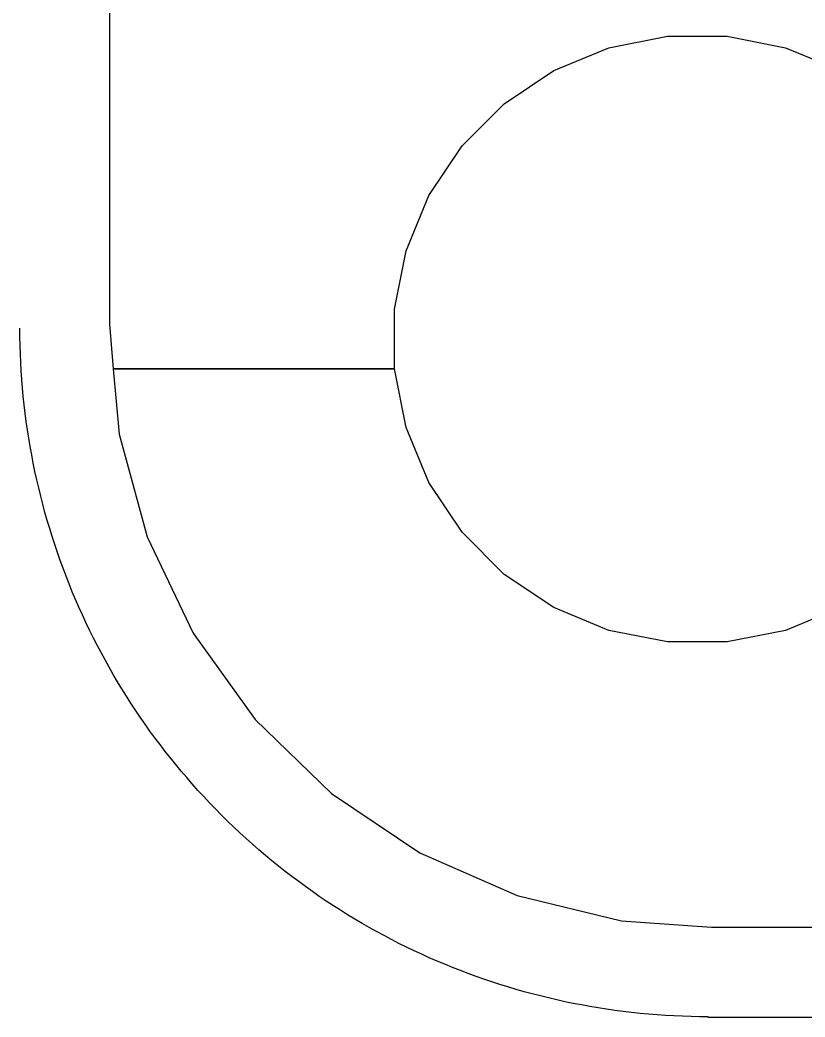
# Model space of a CAD drawing. Extents: x 169 to 33241, y 66 to 35500.
# Drawn here: x 1745 to 4027, y 66 to 2963 of the extents above; entities that cross this region are included whole.
import ezdxf

# ---------------------------------------------------------------- set-up
doc = ezdxf.new("R2010")
doc.units = 0

msp = doc.modelspace()

# ---------------------------------------------------------------- linework, layer by layer
at = {"layer": 'Layer 1'}
for p, q in [((2004.78, 5165.35), (2004.78, 2078.5)), ((2004.78, 5165.35), (2004.78, 2078.5)), ((3456.78, 2881.54), (3626.78, 2915.35)), ((3456.78, 2881.54), (3626.78, 2915.35)), ((3626.78, 2915.35), (3800.11, 2915.35)), ((3626.78, 2915.35), (3800.11, 2915.35)), ((3800.11, 2915.35), (3970.11, 2881.54)), ((3800.11, 2915.35), (3970.11, 2881.54)), ((3296.64, 2815.21), (3456.78, 2881.54)), ((3296.64, 2815.21), (3456.78, 2881.54)), ((3970.11, 2881.54), (4083.32, 2834.65)), ((3970.11, 2881.54), (4083.32, 2834.65)), ((3152.53, 2718.91), (3296.64, 2815.21)), ((3152.53, 2718.91), (3296.64, 2815.21)), ((3029.96, 2596.35), (3152.53, 2718.91)), ((3029.96, 2596.35), (3152.53, 2718.91)), ((2933.67, 2452.23), (3029.96, 2596.35)), ((2933.67, 2452.23), (3029.96, 2596.35)), ((2867.34, 2292.1), (2933.67, 2452.23)), ((2867.34, 2292.1), (2933.67, 2452.23)), ((2833.52, 2122.1), (2867.34, 2292.1)), ((2833.52, 2122.1), (2867.34, 2292.1)), ((2833.52, 1948.77), (2833.52, 2122.1)), ((2833.52, 1948.77), (2833.52, 2122.1)), ((1745.094143, 2042.082286), (1744.94, 2066.93)), ((2004.78, 2078.5), (2016.36, 1948.77)), ((2004.78, 2078.5), (2016.36, 1948.77)), ((1745.555889, 2017.268956), (1745.094143, 2042.082286)), ((1746.324175, 1992.492574), (1745.555889, 2017.268956)), ((1747.397941, 1967.7557), (1746.324175, 1992.492574)), ((1748.776126, 1943.060895), (1747.397941, 1967.7557)), ((1750.457668, 1918.410721), (1748.776126, 1943.060895)), ((2016.36, 1948.77), (2833.52, 1948.77)), ((2833.52, 1948.77), (2016.36, 1948.77)), ((2016.36, 1948.77), (2033.3, 1758.96)), ((2016.36, 1948.77), (2833.52, 1948.77)), ((2833.52, 1948.77), (2016.36, 1948.77)), ((2016.36, 1948.77), (2033.3, 1758.96)), ((2867.34, 1778.77), (2833.52, 1948.77)), ((2867.34, 1778.77), (2833.52, 1948.77)), ((1752.441508, 1893.807739), (1750.457668, 1918.410721)), ((1754.726584, 1869.254511), (1752.441508, 1893.807739)), ((1757.311835, 1844.753599), (1754.726584, 1869.254511)), ((1760.1962, 1820.307563), (1757.311835, 1844.753599)), ((1763.378618, 1795.918965), (1760.1962, 1820.307563)), ((1766.858028, 1771.590366), (1763.378618, 1795.918965)), ((1770.633369, 1747.324329), (1766.858028, 1771.590366)), ((2933.67, 1618.63), (2867.34, 1778.77)), ((2933.67, 1618.63), (2867.34, 1778.77)), ((1774.703581, 1723.123413), (1770.633369, 1747.324329)), ((2033.3, 1758.96), (2114.89, 1460.72)), ((2033.3, 1758.96), (2114.89, 1460.72)), ((1779.067602, 1698.990181), (1774.703581, 1723.123413)), ((1783.72437, 1674.927195), (1779.067602, 1698.990181)), ((1788.672826, 1650.937015), (1783.72437, 1674.927195)), ((1793.911909, 1627.022202), (1788.672826, 1650.937015)), ((1799.440557, 1603.18532), (1793.911909, 1627.022202)), ((1805.257709, 1579.428927), (1799.440557, 1603.18532)), ((3029.96, 1474.52), (2933.67, 1618.63)), ((3029.96, 1474.52), (2933.67, 1618.63)), ((1811.362304, 1555.755588), (1805.257709, 1579.428927)), ((1817.753282, 1532.167861), (1811.362304, 1555.755588)), ((1824.429581, 1508.66831), (1817.753282, 1532.167861)), ((1831.390141, 1485.259495), (1824.429581, 1508.66831)), ((1838.6339, 1461.943978), (1831.390141, 1485.259495)), ((1846.159797, 1438.724321), (1838.6339, 1461.943978)), ((2114.89, 1460.72), (2248, 1181.64)), ((2114.89, 1460.72), (2248, 1181.64)), ((3152.53, 1351.95), (3029.96, 1474.52)), ((3152.53, 1351.95), (3029.96, 1474.52)), ((1853.966772, 1415.603084), (1846.159797, 1438.724321)), ((1862.053764, 1392.582829), (1853.966772, 1415.603084)), ((1870.419711, 1369.666118), (1862.053764, 1392.582829)), ((1879.063553, 1346.855511), (1870.419711, 1369.666118)), ((1887.984229, 1324.153571), (1879.063553, 1346.855511)), ((3296.64, 1255.66), (3152.53, 1351.95)), ((3296.64, 1255.66), (3152.53, 1351.95)), ((1897.180677, 1301.562859), (1887.984229, 1324.153571)), ((1906.651836, 1279.085936), (1897.180677, 1301.562859)), ((1916.396647, 1256.725363), (1906.651836, 1279.085936)), ((1926.414047, 1234.483703), (1916.396647, 1256.725363)), ((3456.78, 1189.33), (3296.64, 1255.66)), ((3456.78, 1189.33), (3296.64, 1255.66)), ((4130.24, 1255.66), (3970.11, 1189.33)), ((4130.24, 1255.66), (3970.11, 1189.33)), ((1936.702976, 1212.363516), (1926.414047, 1234.483703)), ((1947.262373, 1190.367364), (1936.702976, 1212.363516)), ((1958.091177, 1168.497808), (1947.262373, 1190.367364)), ((3626.78, 1155.51), (3456.78, 1189.33)), ((3626.78, 1155.51), (3456.78, 1189.33)), ((3970.11, 1189.33), (3800.11, 1155.51)), ((3970.11, 1189.33), (3800.11, 1155.51)), ((1969.188326, 1146.75741), (1958.091177, 1168.497808)), ((2248, 1181.64), (2428.43, 930.55)), ((2248, 1181.64), (2428.43, 930.55)), ((1980.552761, 1125.148731), (1969.188326, 1146.75741)), ((3800.11, 1155.51), (3626.78, 1155.51)), ((3800.11, 1155.51), (3626.78, 1155.51)), ((1992.183419, 1103.674333), (1980.552761, 1125.148731)), ((2004.07924, 1082.336776), (1992.183419, 1103.674333)), ((2016.239163, 1061.138623), (2004.07924, 1082.336776)), ((2028.662127, 1040.082435), (2016.239163, 1061.138623)), ((2041.347072, 1019.170773), (2028.662127, 1040.082435)), ((2054.292935, 998.406198), (2041.347072, 1019.170773)), ((2067.498656, 977.791273), (2054.292935, 998.406198)), ((2080.963174, 957.328558), (2067.498656, 977.791273)), ((2094.685429, 937.020614), (2080.963174, 957.328558)), ((2108.664359, 916.870005), (2094.685429, 937.020614)), ((2428.43, 930.55), (2650.47, 715.376)), ((2428.43, 930.55), (2650.47, 715.376)), ((2122.898902, 896.879289), (2108.664359, 916.870005)), ((2137.387999, 877.05103), (2122.898902, 896.879289)), ((2152.130589, 857.387789), (2137.387999, 877.05103)), ((2167.125609, 837.892126), (2152.130589, 857.387789)), ((2182.372, 818.566604), (2167.125609, 837.892126)), ((2197.8687, 799.413784), (2182.372, 818.566604)), ((2213.614649, 780.436227), (2197.8687, 799.413784)), ((2229.608784, 761.636494), (2213.614649, 780.436227)), ((2245.850047, 743.017148), (2229.608784, 761.636494)), ((2262.337374, 724.580749), (2245.850047, 743.017148)), ((2279.069706, 706.329859), (2262.337374, 724.580749)), ((2296.045982, 688.267039), (2279.069706, 706.329859)), ((2650.47, 715.376), (2907.11, 542.922)), ((2650.47, 715.376), (2907.11, 542.922)), ((2313.26514, 670.394851), (2296.045982, 688.267039)), ((2330.726119, 652.715856), (2313.26514, 670.394851)), ((2348.405107, 635.254868), (2330.726119, 652.715856)), ((2366.277287, 618.035702), (2348.405107, 635.254868)), ((2384.340099, 601.059419), (2366.277287, 618.035702)), ((2402.590982, 584.327078), (2384.340099, 601.059419)), ((2421.027373, 567.839742), (2402.590982, 584.327078)), ((2439.646712, 551.598472), (2421.027373, 567.839742)), ((2458.446438, 535.604327), (2439.646712, 551.598472)), ((2477.423988, 519.85837), (2458.446438, 535.604327)), ((2907.11, 542.922), (3190.23, 418.641)), ((2907.11, 542.922), (3190.23, 418.641)), ((2496.576801, 504.361662), (2477.423988, 519.85837)), ((2515.902316, 489.115262), (2496.576801, 504.361662)), ((2535.397972, 474.120233), (2515.902316, 489.115262)), ((2555.061207, 459.377635), (2535.397972, 474.120233)), ((2574.88946, 444.888529), (2555.061207, 459.377635)), ((2594.880168, 430.653976), (2574.88946, 444.888529)), ((2615.030772, 416.675037), (2594.880168, 430.653976)), ((2635.338709, 402.952774), (2615.030772, 416.675037)), ((3190.23, 418.641), (3492.88, 345.982)), ((3190.23, 418.641), (3492.88, 345.982)), ((2655.801418, 389.488246), (2635.338709, 402.952774)), ((2676.416337, 376.282516), (2655.801418, 389.488246)), ((2697.180906, 363.336643), (2676.416337, 376.282516)), ((2718.092562, 350.65169), (2697.180906, 363.336643)), ((2739.148745, 338.228716), (2718.092562, 350.65169)), ((2760.346893, 326.068783), (2739.148745, 338.228716)), ((2781.684444, 314.172952), (2760.346893, 326.068783)), ((3492.88, 345.982), (3754.47, 326.772)), ((3492.88, 345.982), (3754.47, 326.772)), ((3754.47, 326.772), (31229.4, 326.772)), ((3754.47, 326.772), (31229.4, 326.772)), ((2803.158837, 302.542284), (2781.684444, 314.172952)), ((2824.767511, 291.17784), (2803.158837, 302.542284)), ((2846.507904, 280.080681), (2824.767511, 291.17784)), ((2868.377455, 269.251868), (2846.507904, 280.080681)), ((2890.373602, 258.692461), (2868.377455, 269.251868)), ((2912.493785, 248.403522), (2890.373602, 258.692461)), ((2934.735441, 238.386112), (2912.493785, 248.403522)), ((2957.096009, 228.641291), (2934.735441, 238.386112)), ((2979.572927, 219.170121), (2957.096009, 228.641291)), ((3002.163635, 209.973663), (2979.572927, 219.170121)), ((3024.865572, 201.052977), (3002.163635, 209.973663)), ((3047.676174, 192.409125), (3024.865572, 201.052977)), ((3070.592882, 184.043167), (3047.676174, 192.409125)), ((3093.613133, 175.956165), (3070.592882, 184.043167)), ((3116.734366, 168.14918), (3093.613133, 175.956165)), ((3139.954021, 160.623272), (3116.734366, 168.14918)), ((3163.269534, 153.379502), (3139.954021, 160.623272)), ((3186.678346, 146.418932), (3163.269534, 153.379502)), ((3210.177894, 139.742622), (3186.678346, 146.418932)), ((3233.765617, 133.351634), (3210.177894, 139.742622)), ((3257.438955, 127.247028), (3233.765617, 133.351634)), ((3281.195344, 121.429865), (3257.438955, 127.247028)), ((3305.032224, 115.901207), (3281.195344, 121.429865)), ((3328.947034, 110.662114), (3305.032224, 115.901207)), ((3352.937212, 105.713647), (3328.947034, 110.662114)), ((3377.000197, 101.056867), (3352.937212, 105.713647)), ((3401.133427, 96.692836), (3377.000197, 101.056867)), ((3425.33434, 92.622613), (3401.133427, 96.692836)), ((3449.600376, 88.847261), (3425.33434, 92.622613)), ((3473.928973, 85.36784), (3449.600376, 88.847261)), ((3498.31757, 82.185411), (3473.928973, 85.36784)), ((3522.763604, 79.301035), (3498.31757, 82.185411)), ((3547.264516, 76.715773), (3522.763604, 79.301035)), ((3571.817743, 74.430686), (3547.264516, 76.715773)), ((3596.420723, 72.446835), (3571.817743, 74.430686)), ((3621.070896, 70.765281), (3596.420723, 72.446835)), ((3645.765701, 69.387085), (3621.070896, 70.765281)), ((3670.502575, 68.313308), (3645.765701, 69.387085)), ((3695.278957, 67.545011), (3670.502575, 68.313308)), ((3720.092286, 67.083255), (3695.278957, 67.545011)), ((3744.94, 66.9291), (3720.092286, 67.083255)), ((3744, 66), (31241, 66))]:
    msp.add_line(p, q, dxfattribs=at)

doc.saveas('drawing.dxf')
